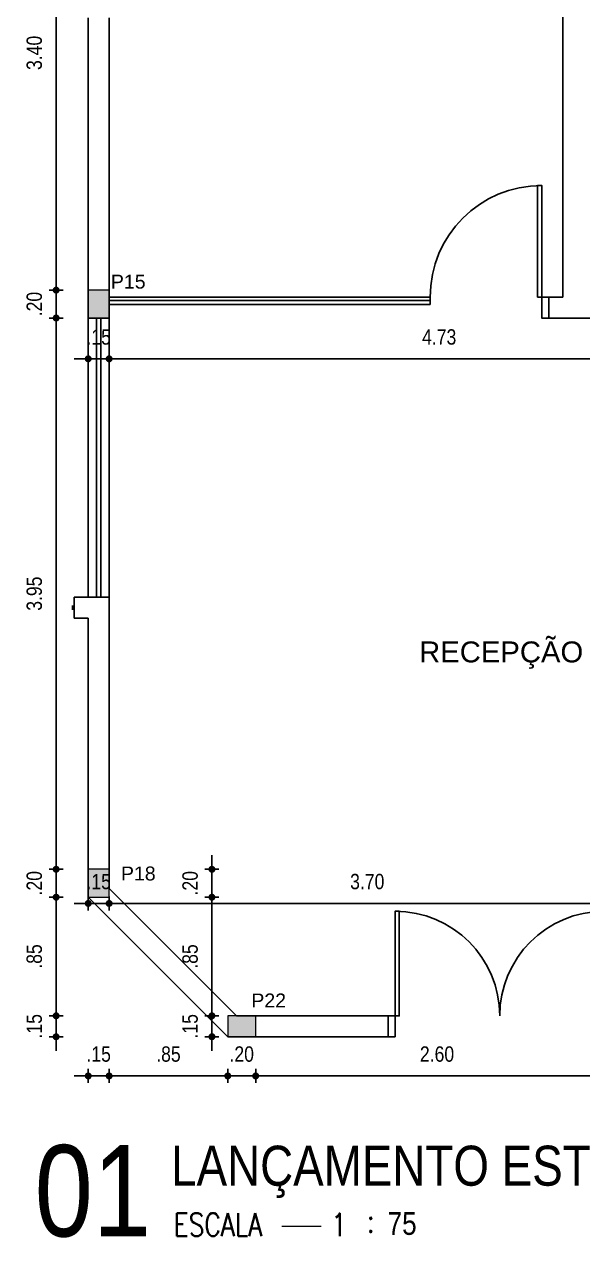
# Model space of a CAD drawing. Header units: millimetres. Extents: x 3212 to 6878, y 1640 to 3386.
# Drawn here: x 3295.26 to 3299.27, y 1701.61 to 1710.31 of the extents above; entities that cross this region are included whole.
import ezdxf
from ezdxf.enums import TextEntityAlignment as Align

# ---------------------------------------------------------------- set-up
doc = ezdxf.new("R2010")
doc.units = ezdxf.units.MM
doc.header["$LTSCALE"] = 0.8
for name, color, linetype in [('a-pem-08', 8, 'Continuous'), ('COTA', 2, 'Continuous'), ('E-TXT-G', 3, 'Continuous'), ('E-TXT-Y', 2, 'Continuous')]:
    doc.layers.add(name, color=color, linetype=linetype)
for name, color, linetype, lineweight in [('COTAS', 53, 'Continuous', 9), ('E-TXT-W', 7, 'Continuous', 20), ('pilares', 1, 'Continuous', 9)]:
    doc.layers.add(name, color=color, linetype=linetype, lineweight=lineweight)
doc.styles.add('CARIMBO_DADOS', font='arial.ttf', dxfattribs={"height": 0.1})
doc.styles.add('F2', font='ARIALN.TTF')
doc.styles.add('REG140', font='romans.shx', dxfattribs={"width": 0.8, "height": 0.35})
doc.styles.add('REG80', font='romans.shx', dxfattribs={"width": 0.8, "height": 0.1})
doc.styles.add('SANSSERIF2', font='sanssb__.ttf', dxfattribs={"width": 0.8})
doc.dimstyles.new('ARQUITETURA', dxfattribs={"dimtxt": 0.11, "dimasz": 0.05, "dimexe": 0.1, "dimexo": 0, "dimgap": 0.1, "dimtad": 1, "dimzin": 5, "dimdsep": 46, "dimtxsty": 'F2', "dimblk": 'COTA', "dimcen": 0, "dimse1": 1, "dimse2": 1, "dimadec": 0, "dimazin": 0, "dimtfac": 2, "dimtix": 1, "dimtmove": 2, "dimatfit": 3, "dimldrblk": 'COTA', "dimfxl": 0, "dimtolj": 1, "dimtzin": 5, "dimarcsym": 0})

# ---------------------------------------------------------------- blocks, each defined once
blk = doc.blocks.new('terreo')
at = {"layer": 'a-pem-08'}
for p, q in [((0, 0), (0, -2.15)), ((-3.4, -0.15), (-3.4, -2.3)), ((-3.25, -2.3), (-3.25, -0.15)), ((-3.25, -2.15), (-0.95, -2.15)), ((-0.95, -2.15), (-0.95, -2.2042)), ((-0.1, -2.15), (0, -2.15)), ((-0.1, -2.15), (-0.1, -2.3)), ((-3.2479, -2.1742), (-0.95, -2.1742)), ((-3.2479, -2.2042), (-0.95, -2.2042)), ((-3.2479, -2.3), (-3.4, -2.3)), ((-3.4, -4.3), (-3.4, -2.3)), ((-3.34, -4.3), (-3.34, -2.3)), ((-3.31, -4.3), (-3.31, -2.3)), ((-3.25, -4.3), (-3.25, -2.3)), ((-0.1, -2.3), (0.45, -2.3)), ((-3.5, -4.3), (-3.4, -4.3)), ((-3.5, -4.3), (-3.5, -4.45)), ((-3.4, -4.3), (-3.25, -4.3)), ((-3.25, -4.3), (-3.25, -6.3879)), ((-3.5135, -4.36), (-3.5135, -4.39)), ((-3.5, -4.45), (-3.4, -4.45)), ((-3.4, -4.45), (-3.4, -6.45)), ((-3.25, -6.3879), (-2.3374, -7.3005)), ((-3.4, -6.45), (-2.4, -7.45)), ((-1.251, -7.3005), (-2.3374, -7.3005)), ((-1.251, -7.3005), (-1.251, -7.45)), ((-2.4, -7.45), (-1.251, -7.45))]:
    blk.add_line(p, q, dxfattribs=at)
for points in [[(-0.15, -2.15), (-0.15, -1.35), (-0.18, -1.35), (-0.18, -2.15)], [(-1.201, -7.3005), (-1.201, -6.5505), (-1.171, -6.5505), (-1.171, -7.3005)]]:
    blk.add_lwpolyline(points, close=True, dxfattribs=at)
for points in [[(-0.1, -2.15), (-0.15, -2.15), (-0.15, -2.3), (-0.1, -2.3)], [(-1.251, -7.3005), (-1.201, -7.3005), (-1.201, -7.45), (-1.251, -7.45)]]:
    blk.add_lwpolyline(points, dxfattribs=at)
for centre, radius, start, end in [((-0.15, -2.15), 0.8, 90, 180), ((-1.201, -7.3005), 0.75, 0, 90), ((0.299, -7.3005), 0.75, 90, 180)]:
    blk.add_arc(centre, radius, start, end, dxfattribs=at)
at = {"layer": 'a-pem-08', "color": 230, "insert": (-0.4408, -4.7156), "char_height": 0.15, "attachment_point": 5, "style": 'CARIMBO_DADOS'}
blk.add_mtext_dynamic_manual_height_columns('RECEPÇÃO', width=0.849209, gutter_width=0.5, heights=[0], dxfattribs=at)
blk = doc.blocks.new('COTA')
at = {"layer": 'COTA'}
for p, q in [((-1, 0), (1, 0)), ((0, 1), (0, -1))]:
    blk.add_line(p, q, dxfattribs=at)
at = {"layer": 'COTA', "const_width": 0.5}
blk.add_lwpolyline([(-0.25, 0, 1), (0.25, 0, 1)], format="xyb", close=True, dxfattribs=at)
blk = doc.blocks.new('*D578')
at = {"layer": 'COTAS', "color": 0, "lineweight": -2, "transparency": 16777216}
for p, q in [((3295.6728, 1707.912), (3295.6228, 1707.912)), ((3295.7228, 1707.912), (3295.8728, 1707.912)), ((3295.9228, 1707.912), (3295.9728, 1707.912))]:
    blk.add_line(p, q, dxfattribs=at)
at = {"layer": 'Defpoints', "color": 0, "transparency": 16777216}
for p in [(3295.7228, 1708.3044), (3295.8728, 1708.2044), (3295.8728, 1707.912)]:
    blk.add_point(p, dxfattribs=at)
at = {"layer": 'COTAS', "color": 0, "lineweight": -2, "transparency": 16777216, "xscale": 0.05, "yscale": 0.05, "zscale": 0.05}
blk.add_blockref('COTA', (3295.7228, 1707.912), dxfattribs=at)
at = {"layer": 'COTAS', "color": 0, "lineweight": -2, "transparency": 16777216, "xscale": 0.05, "yscale": 0.05, "zscale": 0.05, "rotation": 180}
blk.add_blockref('COTA', (3295.8728, 1707.912), dxfattribs=at)
at = {"layer": 'COTAS', "color": 0, "transparency": 16777216, "insert": (3295.7978, 1708.0681), "char_height": 0.11, "attachment_point": 5, "style": 'F2'}
blk.add_mtext('\\A1;.15', dxfattribs=at)
blk = doc.blocks.new('*D579')
at = {"layer": 'COTAS', "color": 0, "lineweight": -2, "transparency": 16777216}
blk.add_line((3295.9228, 1707.912), (3300.5528, 1707.912), dxfattribs=at)
at = {"layer": 'Defpoints', "color": 0, "transparency": 16777216}
for p in [(3295.8728, 1708.2044), (3300.6028, 1708.2044), (3300.6028, 1707.912)]:
    blk.add_point(p, dxfattribs=at)
at = {"layer": 'COTAS', "color": 0, "lineweight": -2, "transparency": 16777216, "xscale": 0.05, "yscale": 0.05, "zscale": 0.05, "rotation": 180}
blk.add_blockref('COTA', (3295.8728, 1707.912), dxfattribs=at)
at = {"layer": 'COTAS', "color": 0, "lineweight": -2, "transparency": 16777216, "xscale": 0.05, "yscale": 0.05, "zscale": 0.05}
blk.add_blockref('COTA', (3300.6028, 1707.912), dxfattribs=at)
at = {"layer": 'COTAS', "color": 0, "transparency": 16777216, "insert": (3298.2378, 1708.0681), "char_height": 0.11, "attachment_point": 5, "style": 'F2'}
blk.add_mtext('\\A1;4.73', dxfattribs=at)
blk = doc.blocks.new('*D581')
at = {"layer": 'COTAS', "color": 0, "lineweight": -2, "transparency": 16777216}
for p, q in [((3296.6093, 1704.3044), (3296.6093, 1704.3544)), ((3296.6093, 1704.2544), (3296.6093, 1704.0544)), ((3296.6093, 1704.0044), (3296.6093, 1703.9544))]:
    blk.add_line(p, q, dxfattribs=at)
at = {"layer": 'Defpoints', "color": 0, "transparency": 16777216}
for p in [(3295.8728, 1704.2544), (3295.8728, 1704.0544), (3296.6093, 1704.0544)]:
    blk.add_point(p, dxfattribs=at)
at = {"layer": 'COTAS', "color": 0, "lineweight": -2, "transparency": 16777216, "xscale": 0.05, "yscale": 0.05, "zscale": 0.05}
for p, rotation in [((3296.6093, 1704.2544), 270), ((3296.6093, 1704.0544), 90)]:
    blk.add_blockref('COTA', p, dxfattribs=dict(at, rotation=rotation))
at = {"layer": 'COTAS', "color": 0, "transparency": 16777216, "insert": (3296.4532, 1704.1544), "char_height": 0.11, "attachment_point": 5, "rotation": 90, "style": 'F2'}
blk.add_mtext('\\A1;.20', dxfattribs=at)
blk = doc.blocks.new('*D582')
at = {"layer": 'COTAS', "color": 0, "lineweight": -2, "transparency": 16777216}
blk.add_line((3296.6093, 1704.0044), (3296.6093, 1703.2544), dxfattribs=at)
at = {"layer": 'Defpoints', "color": 0, "transparency": 16777216}
for p in [(3295.8728, 1704.0544), (3296.6093, 1703.2044), (3296.7228, 1703.2044)]:
    blk.add_point(p, dxfattribs=at)
at = {"layer": 'COTAS', "color": 0, "lineweight": -2, "transparency": 16777216, "xscale": 0.05, "yscale": 0.05, "zscale": 0.05}
for p, rotation in [((3296.6093, 1704.0544), 90), ((3296.6093, 1703.2044), 270)]:
    blk.add_blockref('COTA', p, dxfattribs=dict(at, rotation=rotation))
at = {"layer": 'COTAS', "color": 0, "transparency": 16777216, "insert": (3296.4532, 1703.6294), "char_height": 0.11, "attachment_point": 5, "rotation": 90, "style": 'F2'}
blk.add_mtext('\\A1;.85', dxfattribs=at)
blk = doc.blocks.new('*D583')
at = {"layer": 'COTAS', "color": 0, "lineweight": -2, "transparency": 16777216}
for p, q in [((3296.6093, 1703.2544), (3296.6093, 1703.3044)), ((3296.6093, 1703.2044), (3296.6093, 1703.0544)), ((3296.6093, 1703.0044), (3296.6093, 1702.9544))]:
    blk.add_line(p, q, dxfattribs=at)
at = {"layer": 'Defpoints', "color": 0, "transparency": 16777216}
for p in [(3296.7228, 1703.2044), (3296.6093, 1703.0544), (3296.7228, 1703.0544)]:
    blk.add_point(p, dxfattribs=at)
at = {"layer": 'COTAS', "color": 0, "lineweight": -2, "transparency": 16777216, "xscale": 0.05, "yscale": 0.05, "zscale": 0.05}
for p, rotation in [((3296.6093, 1703.2044), 270), ((3296.6093, 1703.0544), 90)]:
    blk.add_blockref('COTA', p, dxfattribs=dict(at, rotation=rotation))
at = {"layer": 'COTAS', "color": 0, "transparency": 16777216, "insert": (3296.4532, 1703.1294), "char_height": 0.11, "attachment_point": 5, "rotation": 90, "style": 'F2'}
blk.add_mtext('\\A1;.15', dxfattribs=at)
blk = doc.blocks.new('*D560')
at = {"layer": 'COTAS', "color": 0, "lineweight": -2, "transparency": 16777216}
blk.add_line((3299.5218, 1704.0097), (3295.9228, 1704.0097), dxfattribs=at)
at = {"layer": 'Defpoints', "color": 0, "transparency": 16777216}
for p in [(3295.8728, 1704.0097), (3295.8728, 1704.0097), (3299.5718, 1703.6461)]:
    blk.add_point(p, dxfattribs=at)
at = {"layer": 'COTAS', "color": 0, "lineweight": -2, "transparency": 16777216, "xscale": 0.05, "yscale": 0.05, "zscale": 0.05, "rotation": 180}
blk.add_blockref('COTA', (3295.8728, 1704.0097), dxfattribs=at)
at = {"layer": 'COTAS', "color": 0, "lineweight": -2, "transparency": 16777216, "xscale": 0.05, "yscale": 0.05, "zscale": 0.05}
blk.add_blockref('COTA', (3299.5718, 1704.0097), dxfattribs=at)
at = {"layer": 'COTAS', "color": 0, "transparency": 16777216, "insert": (3297.7223, 1704.1658), "char_height": 0.11, "attachment_point": 5, "style": 'F2'}
blk.add_mtext('\\A1;3.70', dxfattribs=at)
blk = doc.blocks.new('*D561')
at = {"layer": 'COTAS', "color": 0, "lineweight": -2, "transparency": 16777216}
for p, q in [((3295.6728, 1704.0097), (3295.6228, 1704.0097)), ((3295.8728, 1704.0097), (3295.7228, 1704.0097)), ((3295.9228, 1704.0097), (3295.9728, 1704.0097))]:
    blk.add_line(p, q, dxfattribs=at)
at = {"layer": 'Defpoints', "color": 0, "transparency": 16777216}
for p in [(3295.7228, 1704.0097), (3295.7228, 1704.0097), (3295.8728, 1704.0097)]:
    blk.add_point(p, dxfattribs=at)
at = {"layer": 'COTAS', "color": 0, "lineweight": -2, "transparency": 16777216, "xscale": 0.05, "yscale": 0.05, "zscale": 0.05}
blk.add_blockref('COTA', (3295.7228, 1704.0097), dxfattribs=at)
at = {"layer": 'COTAS', "color": 0, "lineweight": -2, "transparency": 16777216, "xscale": 0.05, "yscale": 0.05, "zscale": 0.05, "rotation": 180}
blk.add_blockref('COTA', (3295.8728, 1704.0097), dxfattribs=at)
at = {"layer": 'COTAS', "color": 0, "transparency": 16777216, "insert": (3295.7978, 1704.1658), "char_height": 0.11, "attachment_point": 5, "style": 'F2'}
blk.add_mtext('\\A1;.15', dxfattribs=at)
blk = doc.blocks.new('*D589')
at = {"layer": 'COTAS', "color": 0, "lineweight": -2, "transparency": 16777216}
blk.add_line((3295.4929, 1708.4544), (3295.4929, 1711.7544), dxfattribs=at)
at = {"layer": 'Defpoints', "color": 0, "transparency": 16777216}
for p in [(3295.4929, 1711.8044), (3295.7228, 1711.8044), (3295.7228, 1708.4044)]:
    blk.add_point(p, dxfattribs=at)
at = {"layer": 'COTAS', "color": 0, "lineweight": -2, "transparency": 16777216, "xscale": 0.05, "yscale": 0.05, "zscale": 0.05}
for p, rotation in [((3295.4929, 1711.8044), 90), ((3295.4929, 1708.4044), 270)]:
    blk.add_blockref('COTA', p, dxfattribs=dict(at, rotation=rotation))
at = {"layer": 'COTAS', "color": 0, "transparency": 16777216, "insert": (3295.3367, 1710.1044), "char_height": 0.11, "attachment_point": 5, "rotation": 90, "style": 'F2'}
blk.add_mtext('\\A1;3.40', dxfattribs=at)
blk = doc.blocks.new('*D605')
at = {"layer": 'COTAS', "color": 0, "lineweight": -2, "transparency": 16777216}
for p, q in [((3295.4929, 1708.4544), (3295.4929, 1708.5044)), ((3295.4929, 1708.4044), (3295.4929, 1708.2044)), ((3295.4929, 1708.1544), (3295.4929, 1708.1044))]:
    blk.add_line(p, q, dxfattribs=at)
at = {"layer": 'Defpoints', "color": 0, "transparency": 16777216}
for p in [(3295.7228, 1708.4044), (3295.4929, 1708.2044), (3295.7228, 1708.2044)]:
    blk.add_point(p, dxfattribs=at)
at = {"layer": 'COTAS', "color": 0, "lineweight": -2, "transparency": 16777216, "xscale": 0.05, "yscale": 0.05, "zscale": 0.05}
for p, rotation in [((3295.4929, 1708.4044), 270), ((3295.4929, 1708.2044), 90)]:
    blk.add_blockref('COTA', p, dxfattribs=dict(at, rotation=rotation))
at = {"layer": 'COTAS', "color": 0, "transparency": 16777216, "insert": (3295.3367, 1708.3044), "char_height": 0.11, "attachment_point": 5, "rotation": 90, "style": 'F2'}
blk.add_mtext('\\A1;.20', dxfattribs=at)
blk = doc.blocks.new('*D606')
at = {"layer": 'COTAS', "color": 0, "lineweight": -2, "transparency": 16777216}
blk.add_line((3295.4929, 1708.1544), (3295.4929, 1704.3044), dxfattribs=at)
at = {"layer": 'Defpoints', "color": 0, "transparency": 16777216}
for p in [(3295.7228, 1708.2044), (3295.4929, 1704.2544), (3295.7228, 1704.2544)]:
    blk.add_point(p, dxfattribs=at)
at = {"layer": 'COTAS', "color": 0, "lineweight": -2, "transparency": 16777216, "xscale": 0.05, "yscale": 0.05, "zscale": 0.05}
for p, rotation in [((3295.4929, 1708.2044), 90), ((3295.4929, 1704.2544), 270)]:
    blk.add_blockref('COTA', p, dxfattribs=dict(at, rotation=rotation))
at = {"layer": 'COTAS', "color": 0, "transparency": 16777216, "insert": (3295.3367, 1706.2294), "char_height": 0.11, "attachment_point": 5, "rotation": 90, "style": 'F2'}
blk.add_mtext('\\A1;3.95', dxfattribs=at)
blk = doc.blocks.new('*D607')
at = {"layer": 'COTAS', "color": 0, "lineweight": -2, "transparency": 16777216}
for p, q in [((3295.4929, 1704.3044), (3295.4929, 1704.3544)), ((3295.4929, 1704.2544), (3295.4929, 1704.0544)), ((3295.4929, 1704.0044), (3295.4929, 1703.9544))]:
    blk.add_line(p, q, dxfattribs=at)
at = {"layer": 'Defpoints', "color": 0, "transparency": 16777216}
for p in [(3295.7228, 1704.2544), (3295.4929, 1704.0544), (3295.7978, 1704.0544)]:
    blk.add_point(p, dxfattribs=at)
at = {"layer": 'COTAS', "color": 0, "lineweight": -2, "transparency": 16777216, "xscale": 0.05, "yscale": 0.05, "zscale": 0.05}
for p, rotation in [((3295.4929, 1704.2544), 270), ((3295.4929, 1704.0544), 90)]:
    blk.add_blockref('COTA', p, dxfattribs=dict(at, rotation=rotation))
at = {"layer": 'COTAS', "color": 0, "transparency": 16777216, "insert": (3295.3367, 1704.1544), "char_height": 0.11, "attachment_point": 5, "rotation": 90, "style": 'F2'}
blk.add_mtext('\\A1;.20', dxfattribs=at)
blk = doc.blocks.new('*D608')
at = {"layer": 'COTAS', "color": 0, "lineweight": -2, "transparency": 16777216}
blk.add_line((3295.4929, 1704.0044), (3295.4929, 1703.2544), dxfattribs=at)
at = {"layer": 'Defpoints', "color": 0, "transparency": 16777216}
for p in [(3295.7978, 1704.0544), (3295.4929, 1703.2044), (3296.7228, 1703.2044)]:
    blk.add_point(p, dxfattribs=at)
at = {"layer": 'COTAS', "color": 0, "lineweight": -2, "transparency": 16777216, "xscale": 0.05, "yscale": 0.05, "zscale": 0.05}
for p, rotation in [((3295.4929, 1704.0544), 90), ((3295.4929, 1703.2044), 270)]:
    blk.add_blockref('COTA', p, dxfattribs=dict(at, rotation=rotation))
at = {"layer": 'COTAS', "color": 0, "transparency": 16777216, "insert": (3295.3367, 1703.6294), "char_height": 0.11, "attachment_point": 5, "rotation": 90, "style": 'F2'}
blk.add_mtext('\\A1;.85', dxfattribs=at)
blk = doc.blocks.new('*D565')
at = {"layer": 'COTAS', "color": 0, "lineweight": -2, "transparency": 16777216}
for p, q in [((3295.4929, 1703.2544), (3295.4929, 1703.3044)), ((3295.4929, 1703.2044), (3295.4929, 1703.0544)), ((3295.4929, 1703.0044), (3295.4929, 1702.9544))]:
    blk.add_line(p, q, dxfattribs=at)
at = {"layer": 'Defpoints', "color": 0, "transparency": 16777216}
for p in [(3296.7228, 1703.2044), (3295.4929, 1703.0544), (3296.7228, 1703.0544)]:
    blk.add_point(p, dxfattribs=at)
at = {"layer": 'COTAS', "color": 0, "lineweight": -2, "transparency": 16777216, "xscale": 0.05, "yscale": 0.05, "zscale": 0.05}
for p, rotation in [((3295.4929, 1703.2044), 270), ((3295.4929, 1703.0544), 90)]:
    blk.add_blockref('COTA', p, dxfattribs=dict(at, rotation=rotation))
at = {"layer": 'COTAS', "color": 0, "transparency": 16777216, "insert": (3295.3367, 1703.1294), "char_height": 0.11, "attachment_point": 5, "rotation": 90, "style": 'F2'}
blk.add_mtext('\\A1;.15', dxfattribs=at)
blk = doc.blocks.new('*D610')
at = {"layer": 'COTAS', "color": 0, "lineweight": -2, "transparency": 16777216}
for p, q in [((3295.6728, 1702.7736), (3295.6228, 1702.7736)), ((3295.7228, 1702.7736), (3295.8728, 1702.7736)), ((3295.9228, 1702.7736), (3295.9728, 1702.7736))]:
    blk.add_line(p, q, dxfattribs=at)
at = {"layer": 'Defpoints', "color": 0, "transparency": 16777216}
for p in [(3295.7228, 1704.0544), (3295.8728, 1704.0544), (3295.8728, 1702.7736)]:
    blk.add_point(p, dxfattribs=at)
at = {"layer": 'COTAS', "color": 0, "lineweight": -2, "transparency": 16777216, "xscale": 0.05, "yscale": 0.05, "zscale": 0.05}
blk.add_blockref('COTA', (3295.7228, 1702.7736), dxfattribs=at)
at = {"layer": 'COTAS', "color": 0, "lineweight": -2, "transparency": 16777216, "xscale": 0.05, "yscale": 0.05, "zscale": 0.05, "rotation": 180}
blk.add_blockref('COTA', (3295.8728, 1702.7736), dxfattribs=at)
at = {"layer": 'COTAS', "color": 0, "transparency": 16777216, "insert": (3295.7978, 1702.9297), "char_height": 0.11, "attachment_point": 5, "style": 'F2'}
blk.add_mtext('\\A1;.15', dxfattribs=at)
blk = doc.blocks.new('*D566')
at = {"layer": 'COTAS', "color": 0, "lineweight": -2, "transparency": 16777216}
blk.add_line((3295.9228, 1702.7736), (3296.6728, 1702.7736), dxfattribs=at)
at = {"layer": 'Defpoints', "color": 0, "transparency": 16777216}
for p in [(3295.8728, 1704.0544), (3296.7228, 1703.0544), (3296.7228, 1702.7736)]:
    blk.add_point(p, dxfattribs=at)
at = {"layer": 'COTAS', "color": 0, "lineweight": -2, "transparency": 16777216, "xscale": 0.05, "yscale": 0.05, "zscale": 0.05, "rotation": 180}
blk.add_blockref('COTA', (3295.8728, 1702.7736), dxfattribs=at)
at = {"layer": 'COTAS', "color": 0, "lineweight": -2, "transparency": 16777216, "xscale": 0.05, "yscale": 0.05, "zscale": 0.05}
blk.add_blockref('COTA', (3296.7228, 1702.7736), dxfattribs=at)
at = {"layer": 'COTAS', "color": 0, "transparency": 16777216, "insert": (3296.2978, 1702.9297), "char_height": 0.11, "attachment_point": 5, "style": 'F2'}
blk.add_mtext('\\A1;.85', dxfattribs=at)
blk = doc.blocks.new('*D611')
at = {"layer": 'COTAS', "color": 0, "lineweight": -2, "transparency": 16777216}
for p, q in [((3296.6728, 1702.7736), (3296.6228, 1702.7736)), ((3296.7228, 1702.7736), (3296.9228, 1702.7736)), ((3296.9728, 1702.7736), (3297.0228, 1702.7736))]:
    blk.add_line(p, q, dxfattribs=at)
at = {"layer": 'Defpoints', "color": 0, "transparency": 16777216}
for p in [(3296.7228, 1703.0544), (3296.9228, 1703.0544), (3296.9228, 1702.7736)]:
    blk.add_point(p, dxfattribs=at)
at = {"layer": 'COTAS', "color": 0, "lineweight": -2, "transparency": 16777216, "xscale": 0.05, "yscale": 0.05, "zscale": 0.05}
blk.add_blockref('COTA', (3296.7228, 1702.7736), dxfattribs=at)
at = {"layer": 'COTAS', "color": 0, "lineweight": -2, "transparency": 16777216, "xscale": 0.05, "yscale": 0.05, "zscale": 0.05, "rotation": 180}
blk.add_blockref('COTA', (3296.9228, 1702.7736), dxfattribs=at)
at = {"layer": 'COTAS', "color": 0, "transparency": 16777216, "insert": (3296.8228, 1702.9297), "char_height": 0.11, "attachment_point": 5, "style": 'F2'}
blk.add_mtext('\\A1;.20', dxfattribs=at)
blk = doc.blocks.new('*D612')
at = {"layer": 'COTAS', "color": 0, "lineweight": -2, "transparency": 16777216}
blk.add_line((3296.9728, 1702.7736), (3299.4718, 1702.7736), dxfattribs=at)
at = {"layer": 'Defpoints', "color": 0, "transparency": 16777216}
for p in [(3296.9228, 1703.0544), (3299.5218, 1703.0544), (3299.5218, 1702.7736)]:
    blk.add_point(p, dxfattribs=at)
at = {"layer": 'COTAS', "color": 0, "lineweight": -2, "transparency": 16777216, "xscale": 0.05, "yscale": 0.05, "zscale": 0.05, "rotation": 180}
blk.add_blockref('COTA', (3296.9228, 1702.7736), dxfattribs=at)
at = {"layer": 'COTAS', "color": 0, "lineweight": -2, "transparency": 16777216, "xscale": 0.05, "yscale": 0.05, "zscale": 0.05}
blk.add_blockref('COTA', (3299.5218, 1702.7736), dxfattribs=at)
at = {"layer": 'COTAS', "color": 0, "transparency": 16777216, "insert": (3298.2223, 1702.9297), "char_height": 0.11, "attachment_point": 5, "style": 'F2'}
blk.add_mtext('\\A1;2.60', dxfattribs=at)
blk = doc.blocks.new('IND_DES')
at = {"layer": 'E-TXT-W'}
blk.add_line((0.0269, -0.2428), (0.1984, -0.2428), dxfattribs=at)
at = {"layer": 'E-TXT-G', "style": 'REG80', "width": 0.8}
for s, p in [('ESCALA', (-0.4463, -0.2864)), ('1', (0.2426, -0.2864)), (':', (0.3988, -0.2706))]:
    blk.add_text(s, height=0.1, dxfattribs=at).set_placement(p)
blk.add_attdef('ESCALA', (0.4897, -0.2812), '', height=0.1, dxfattribs=at)
at = {"layer": 'E-TXT-W', "style": 'SANSSERIF2', "width": 0.6}
blk.add_attdef('00', text='', height=0.4, dxfattribs=at).set_placement((-0.7083, -0.2881), align=Align.CENTER)
at = {"layer": 'E-TXT-Y', "style": 'REG140', "width": 0.8}
for tag, p in [('PROJETO', (-0.4563, 0.1829)), ('DESENHO', (-0.4582, -0.0658))]:
    blk.add_attdef(tag, p, '', height=0.175, dxfattribs=at)

msp = doc.modelspace()

# ---------------------------------------------------------------- hatches: boundary and pattern name
h = msp.add_hatch(color=256)
h.paths.add_polyline_path([(3295.8728, 1708.4044), (3295.7228, 1708.4044), (3295.7228, 1708.2044), (3295.8728, 1708.2044)])
h.paths.add_polyline_path([(3295.8728, 1712.0044), (3295.7228, 1712.0044), (3295.7228, 1711.8044), (3295.8728, 1711.8044)])
h.paths.add_polyline_path([(3295.8728, 1715.8044), (3295.7228, 1715.8044), (3295.7228, 1715.6044), (3295.8728, 1715.6044)])
h.paths.add_polyline_path([(3298.7728, 1715.8044), (3298.5728, 1715.8044), (3298.5728, 1715.6544), (3298.7728, 1715.6544)])
h.paths.add_polyline_path([(3300.6228, 1715.8044), (3300.4228, 1715.8044), (3300.4228, 1715.6544), (3300.6228, 1715.6544)])
h.paths.add_polyline_path([(3301.7728, 1712.0044), (3301.6228, 1712.0044), (3301.6228, 1711.8044), (3301.7728, 1711.8044)])
h.paths.add_polyline_path([(3303.4228, 1712.0044), (3303.2728, 1712.0044), (3303.2728, 1711.8044), (3303.4228, 1711.8044)])
h.paths.add_polyline_path([(3299.7218, 1703.2044), (3299.5218, 1703.2044), (3299.5218, 1703.0544), (3299.7218, 1703.0544)])
h.paths.add_polyline_path([(3299.7718, 1703.7038), (3299.5718, 1703.7038), (3299.5718, 1703.5538), (3299.7718, 1703.5538)])
h.paths.add_polyline_path([(3300.8028, 1703.7039), (3300.6028, 1703.7039), (3300.6028, 1703.5539), (3300.8028, 1703.5539)])
h.paths.add_polyline_path([(3296.9228, 1703.2044), (3296.7228, 1703.2044), (3296.7228, 1703.0544), (3296.9228, 1703.0544)])
h.paths.add_polyline_path([(3295.8728, 1704.2544), (3295.7228, 1704.2544), (3295.7228, 1704.0544), (3295.8728, 1704.0544)])
h.paths.add_polyline_path([(3301.7728, 1708.4044), (3301.6228, 1708.4044), (3301.6228, 1708.2044), (3301.7728, 1708.2044)])
h.paths.add_polyline_path([(3300.8028, 1708.3544), (3300.6028, 1708.3544), (3300.6028, 1708.2044), (3300.8028, 1708.2044)])
h.paths.add_polyline_path([(3303.4228, 1708.3544), (3303.2728, 1708.3544), (3303.2728, 1708.1544), (3303.4228, 1708.1544)])
h.paths.add_polyline_path([(3303.4228, 1718.9044), (3303.2728, 1718.9044), (3303.2728, 1718.7044), (3303.4228, 1718.7044)])
h.paths.add_polyline_path([(3299.8031, 1718.9044), (3299.6031, 1718.9044), (3299.6031, 1718.7544), (3299.8031, 1718.7544)])
h.paths.add_polyline_path([(3295.8728, 1718.9044), (3295.7228, 1718.9044), (3295.7228, 1718.7044), (3295.8728, 1718.7044)])

# ---------------------------------------------------------------- linework, layer by layer
at = {"layer": 'pilares'}
for points in [[(3295.7228, 1708.2044), (3295.8728, 1708.2044), (3295.8728, 1708.4044), (3295.7228, 1708.4044)], [(3295.7228, 1704.0544), (3295.8728, 1704.0544), (3295.8728, 1704.2544), (3295.7228, 1704.2544)], [(3296.9228, 1703.0544), (3296.9228, 1703.2044), (3296.7228, 1703.2044), (3296.7228, 1703.0544)]]:
    msp.add_lwpolyline(points, close=True, dxfattribs=at)

# ---------------------------------------------------------------- block references
ref = msp.add_blockref('IND_DES', (3297.0667, 1702.095), dxfattribs=dict(xscale=1.636240131907927, yscale=1.636240131907927, zscale=1.636240131907927))
ref.add_attrib('00', '01', dxfattribs={"layer": 'E-TXT-W', "height": 0.6545, "style": 'F2'}).set_placement((3295.7561, 1701.6236), align=Align.CENTER)
ref.add_attrib('DESENHO', 'LANÇAMENTO ESTRUTURA FUNDAÇÃO', (3296.3169, 1701.9873), dxfattribs={"layer": 'E-TXT-Y', "color": 2, "height": 0.286342, "style": 'F2'})
ref.add_attrib('ESCALA', '75', (3297.868, 1701.6348), dxfattribs={"layer": 'E-TXT-G', "color": 7, "height": 0.16362, "style": 'F2'})
at = {"layer": 'COTAS'}
msp.add_blockref('terreo', (3299.1228, 1710.5044), dxfattribs=at)

# ---------------------------------------------------------------- texts
at = {"color": 230, "char_height": 0.1, "attachment_point": 5, "style": 'CARIMBO_DADOS'}
for s, insert in [('P15', (3296.0096, 1708.4645)), ('P18', (3296.0816, 1704.2236)), ('P22', (3297.0159, 1703.3143))]:
    msp.add_mtext(s, dxfattribs=dict(at, insert=insert))

# ---------------------------------------------------------------- dimensions: what is measured, and where the dimension line sits
at = {"layer": 'COTAS'}
for base, p1, p2, picture, middle in [((3295.4929, 1711.8044), (3295.7228, 1708.4044), (3295.7228, 1711.8044), '*D589', (3295.3367, 1710.1044)), ((3295.4929, 1708.2044), (3295.7228, 1708.4044), (3295.7228, 1708.2044), '*D605', (3295.3367, 1708.3044)), ((3295.4929, 1704.2544), (3295.7228, 1708.2044), (3295.7228, 1704.2544), '*D606', (3295.3367, 1706.2294)), ((3295.4929, 1704.0544), (3295.7228, 1704.2544), (3295.7978, 1704.0544), '*D607', (3295.3367, 1704.1544)), ((3296.6093, 1704.0544), (3295.8728, 1704.2544), (3295.8728, 1704.0544), '*D581', (3296.4532, 1704.1544)), ((3295.4929, 1703.2044), (3295.7978, 1704.0544), (3296.7228, 1703.2044), '*D608', (3295.3367, 1703.6294)), ((3296.6093, 1703.2044), (3295.8728, 1704.0544), (3296.7228, 1703.2044), '*D582', (3296.4532, 1703.6294)), ((3295.4929, 1703.0544), (3296.7228, 1703.2044), (3296.7228, 1703.0544), '*D565', (3295.3367, 1703.1294)), ((3296.6093, 1703.0544), (3296.7228, 1703.2044), (3296.7228, 1703.0544), '*D583', (3296.4532, 1703.1294))]:
    dim = msp.add_linear_dim(base=base, p1=p1, p2=p2, angle=90, dimstyle='ARQUITETURA', dxfattribs=at)
    dim.commit()
    dim.dimension.update_dxf_attribs({"geometry": picture, "text_midpoint": middle})
for base, p1, p2, picture, middle in [((3295.8728, 1707.912), (3295.7228, 1708.3044), (3295.8728, 1708.2044), '*D578', (3295.7978, 1708.0681)), ((3300.6028, 1707.912), (3295.8728, 1708.2044), (3300.6028, 1708.2044), '*D579', (3298.2378, 1708.0681)), ((3295.7228, 1704.0097), (3295.8728, 1704.0097), (3295.7228, 1704.0097), '*D561', (3295.7978, 1704.1658)), ((3295.8728, 1704.0097), (3299.5718, 1703.6461), (3295.8728, 1704.0097), '*D560', (3297.7223, 1704.1658)), ((3295.8728, 1702.7736), (3295.7228, 1704.0544), (3295.8728, 1704.0544), '*D610', (3295.7978, 1702.9297)), ((3296.7228, 1702.7736), (3295.8728, 1704.0544), (3296.7228, 1703.0544), '*D566', (3296.2978, 1702.9297)), ((3296.9228, 1702.7736), (3296.7228, 1703.0544), (3296.9228, 1703.0544), '*D611', (3296.8228, 1702.9297)), ((3299.5218, 1702.7736), (3296.9228, 1703.0544), (3299.5218, 1703.0544), '*D612', (3298.2223, 1702.9297))]:
    dim = msp.add_linear_dim(base=base, p1=p1, p2=p2, dimstyle='ARQUITETURA', dxfattribs=at)
    dim.commit()
    dim.dimension.update_dxf_attribs({"geometry": picture, "text_midpoint": middle})

doc.saveas('drawing.dxf')
